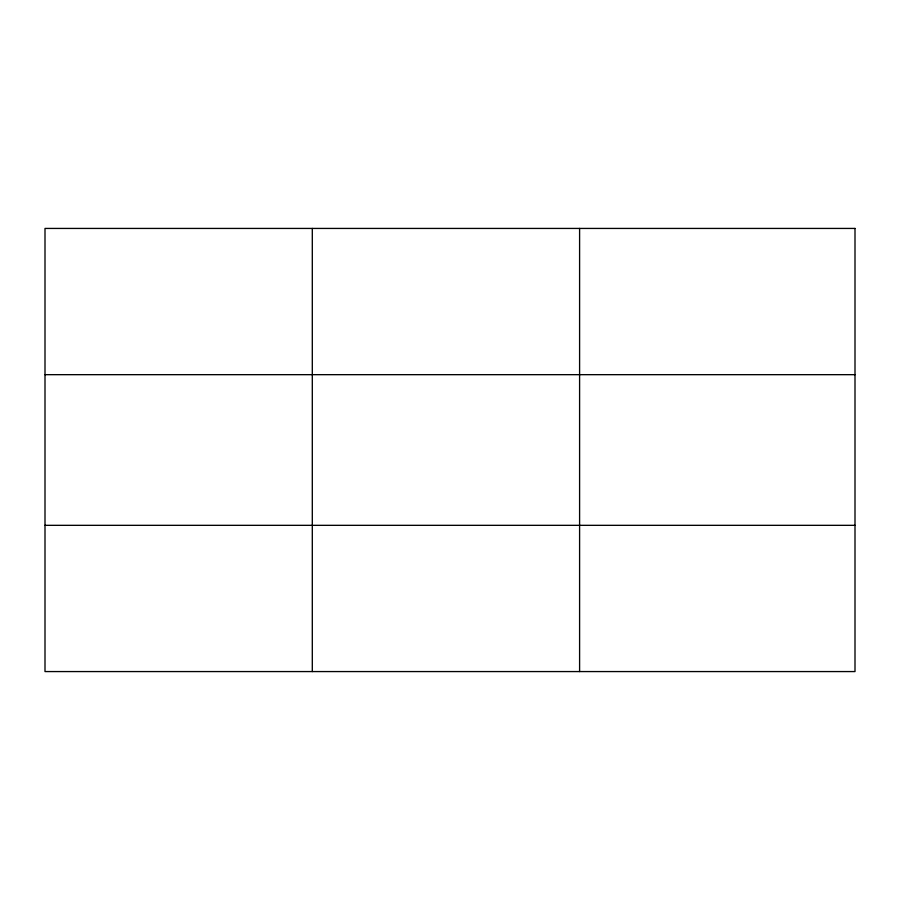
<?xml version="1.0" encoding="UTF-8"?>
<svg xmlns="http://www.w3.org/2000/svg" width="900" height="900" viewBox="0 0 900 900"><rect width="100%" height="100%" fill="white"/><g stroke="black" fill="none" stroke-linecap="round" stroke-linejoin="round"><path stroke-width="1.35" d="M312.3 228.431L312.3 671.569M579.6 228.431L579.6 671.569M45 374.67L855 374.67M45 525.33L855 525.33M855 228.431L855 671.569L45 671.569L45 228.431L855 228.431"/></g></svg>
